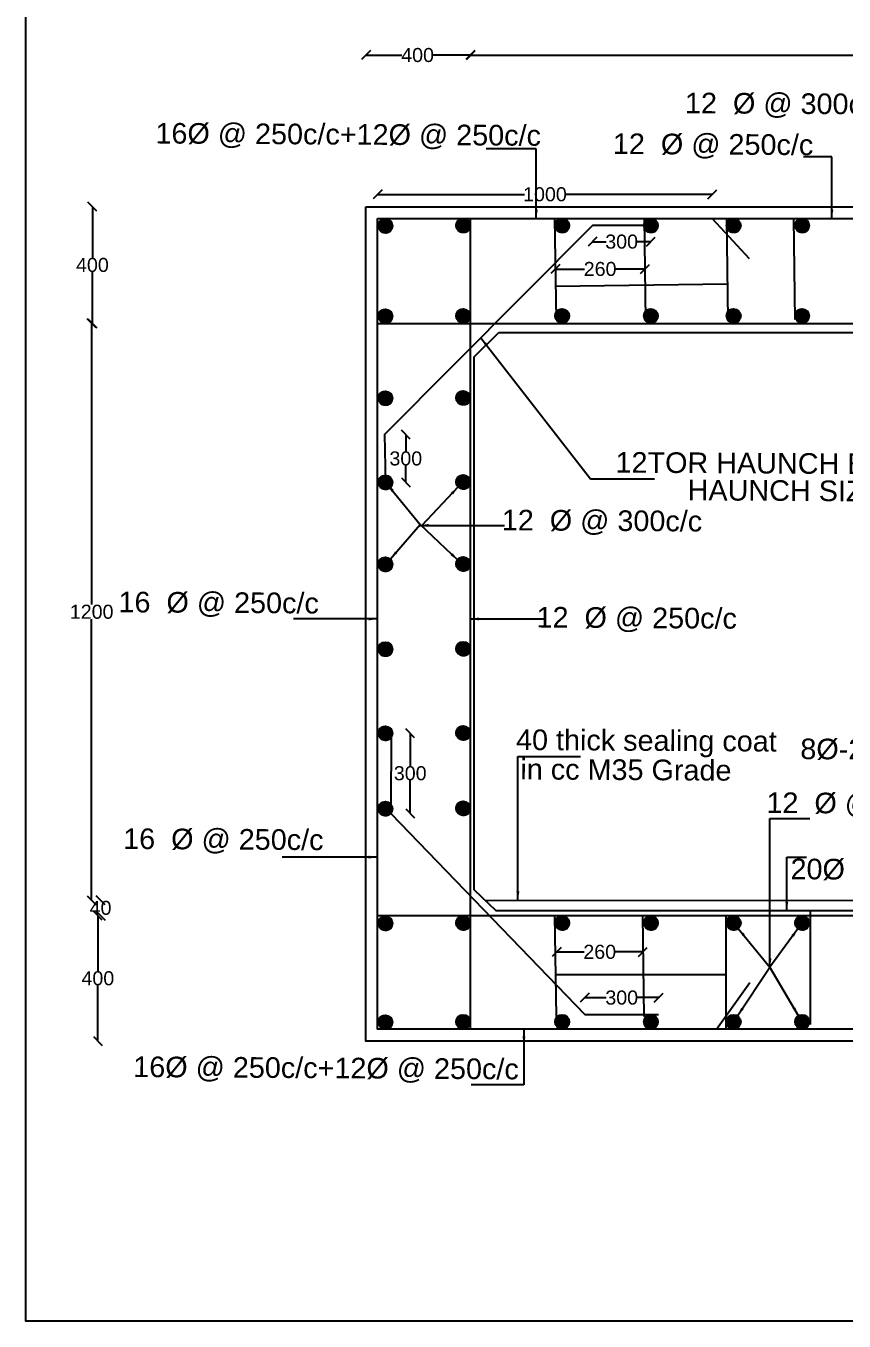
# Model space of a CAD drawing. Header units: millimetres. Extents: x 5124 to 6568637, y 2311 to 91879094.
# Drawn here: x 3638455 to 3647194, y 45932437 to 45946259 of the extents above; entities that cross this region are included whole.
import ezdxf

# ---------------------------------------------------------------- set-up
doc = ezdxf.new("R2010")
doc.units = ezdxf.units.MM
doc.header["$MEASUREMENT"] = 0
doc.layers.add('DIMENSION', color=7, linetype='Continuous')
doc.layers.add('DRAWING', color=7, linetype='Continuous')
doc.styles.get("Standard").update_dxf_attribs({"font": 'arial.ttf', "height": 150})
doc.dimstyles.get("Standard").update_dxf_attribs({"dimtxt": 200, "dimasz": 110, "dimexe": 0.18, "dimexo": 0.0625, "dimgap": 0.09, "dimtad": 0, "dimtih": 1, "dimtoh": 1, "dimdec": 0, "dimzin": 0, "dimdsep": 46, "dimtxsty": 'Standard', "dimblk": 'OBLIQUE', "dimcen": 0.09, "dimse1": 1, "dimse2": 1, "dimadec": 0, "dimazin": 0, "dimtfac": 1, "dimtdec": 0, "dimtofl": 0, "dimtmove": 0, "dimatfit": 3, "dimfxl": 1, "dimtolj": 1, "dimtzin": 0, "dimarcsym": 0})

# ---------------------------------------------------------------- blocks, each defined once
blk = doc.blocks.new('_Oblique')
at = {"color": 0, "linetype": 'ByBlock', "lineweight": -2}
blk.add_line((-0.5, -0.5), (0.5, 0.5), dxfattribs=at)
blk = doc.blocks.new('*D119')
at = {"layer": 'Defpoints', "color": 0}
for p in [(3645786, 45944461), (3642212, 45944204), (3645786, 45944204)]:
    blk.add_point(p, dxfattribs=at)
at = {"layer": 'DIMENSION', "color": 0, "lineweight": -2}
for p, q in [((3642212, 45944461), (3643782, 45944461)), ((3645786, 45944461), (3644216, 45944461))]:
    blk.add_line(p, q, dxfattribs=at)
at = {"layer": 'DIMENSION', "color": 0, "lineweight": -2, "xscale": 95, "yscale": 95, "zscale": 95, "rotation": 180}
blk.add_blockref('_Oblique', (3642212, 45944461), dxfattribs=at)
at = {"layer": 'DIMENSION', "color": 0, "lineweight": -2, "xscale": 95, "yscale": 95, "zscale": 95}
blk.add_blockref('_Oblique', (3645786, 45944461), dxfattribs=at)
at = {"layer": 'DIMENSION', "color": 0, "insert": (3643999, 45944461), "char_height": 150, "attachment_point": 5}
blk.add_mtext('\\A1;1000', dxfattribs=at)
blk = doc.blocks.new('*D120')
at = {"layer": 'Defpoints', "color": 0}
for p in [(3643207, 45945947), (3642087, 45944329), (3643207, 45944329)]:
    blk.add_point(p, dxfattribs=at)
at = {"layer": 'DIMENSION', "color": 0, "lineweight": -2}
for p, q in [((3642087, 45945947), (3642471, 45945947)), ((3643207, 45945947), (3642808, 45945947))]:
    blk.add_line(p, q, dxfattribs=at)
at = {"layer": 'DIMENSION', "color": 0, "lineweight": -2, "xscale": 95, "yscale": 95, "zscale": 95, "rotation": 180}
blk.add_blockref('_Oblique', (3642087, 45945947), dxfattribs=at)
at = {"layer": 'DIMENSION', "color": 0, "lineweight": -2, "xscale": 95, "yscale": 95, "zscale": 95}
blk.add_blockref('_Oblique', (3643207, 45945947), dxfattribs=at)
at = {"layer": 'DIMENSION', "color": 0, "insert": (3642639, 45945947), "char_height": 150, "attachment_point": 5}
blk.add_mtext('\\A1;400', dxfattribs=at)
blk = doc.blocks.new('*D121')
at = {"layer": 'Defpoints', "color": 0}
for p in [(3651957, 45945947), (3643201, 45944204), (3651957, 45944204)]:
    blk.add_point(p, dxfattribs=at)
at = {"layer": 'DIMENSION', "color": 0, "lineweight": -2}
for p, q in [((3643201, 45945947), (3647354, 45945947)), ((3651957, 45945947), (3647804, 45945947))]:
    blk.add_line(p, q, dxfattribs=at)
at = {"layer": 'DIMENSION', "color": 0, "lineweight": -2, "xscale": 95, "yscale": 95, "zscale": 95, "rotation": 180}
blk.add_blockref('_Oblique', (3643201, 45945947), dxfattribs=at)
at = {"layer": 'DIMENSION', "color": 0, "lineweight": -2, "xscale": 95, "yscale": 95, "zscale": 95}
blk.add_blockref('_Oblique', (3651957, 45945947), dxfattribs=at)
at = {"layer": 'DIMENSION', "color": 0, "insert": (3647579, 45945947), "char_height": 150, "attachment_point": 5}
blk.add_mtext('\\A1;2500', dxfattribs=at)
blk = doc.blocks.new('*D98')
at = {"layer": 'Defpoints', "color": 0}
for p in [(3644507, 45944128), (3645130, 45944128), (3645130, 45943956)]:
    blk.add_point(p, dxfattribs=at)
at = {"layer": 'DIMENSION', "color": 0, "lineweight": -2}
for p, q in [((3644507, 45943956), (3644653, 45943956)), ((3645130, 45943956), (3644984, 45943956))]:
    blk.add_line(p, q, dxfattribs=at)
at = {"layer": 'DIMENSION', "color": 0, "lineweight": -2, "xscale": 95, "yscale": 95, "zscale": 95, "rotation": 180}
blk.add_blockref('_Oblique', (3644507, 45943956), dxfattribs=at)
at = {"layer": 'DIMENSION', "color": 0, "lineweight": -2, "xscale": 95, "yscale": 95, "zscale": 95}
blk.add_blockref('_Oblique', (3645130, 45943956), dxfattribs=at)
at = {"layer": 'DIMENSION', "color": 0, "insert": (3644818, 45943956), "char_height": 150, "attachment_point": 5}
blk.add_mtext('\\A1;300', dxfattribs=at)
blk = doc.blocks.new('*D99')
at = {"layer": 'Defpoints', "color": 0}
for p in [(3642287, 45941897), (3642513, 45941897), (3642295, 45941388)]:
    blk.add_point(p, dxfattribs=at)
at = {"layer": 'DIMENSION', "color": 0, "lineweight": -2}
for p, q in [((3642513, 45941897), (3642513, 45941719)), ((3642513, 45941388), (3642513, 45941565))]:
    blk.add_line(p, q, dxfattribs=at)
at = {"layer": 'DIMENSION', "color": 0, "lineweight": -2, "xscale": 95, "yscale": 95, "zscale": 95}
for p, rotation in [((3642513, 45941897), 90), ((3642513, 45941388), 270)]:
    blk.add_blockref('_Oblique', p, dxfattribs=dict(at, rotation=rotation))
at = {"layer": 'DIMENSION', "color": 0, "insert": (3642513, 45941642), "char_height": 150, "attachment_point": 5}
blk.add_mtext('\\A1;300', dxfattribs=at)
blk = doc.blocks.new('*D100')
at = {"layer": 'Defpoints', "color": 0}
for p in [(3642371, 45938710), (3642352, 45937855), (3642560, 45937855)]:
    blk.add_point(p, dxfattribs=at)
at = {"layer": 'DIMENSION', "color": 0, "lineweight": -2}
for p, q in [((3642560, 45938710), (3642560, 45938359)), ((3642560, 45937855), (3642560, 45938206))]:
    blk.add_line(p, q, dxfattribs=at)
at = {"layer": 'DIMENSION', "color": 0, "lineweight": -2, "xscale": 95, "yscale": 95, "zscale": 95}
for p, rotation in [((3642560, 45938710), 90), ((3642560, 45937855), 270)]:
    blk.add_blockref('_Oblique', p, dxfattribs=dict(at, rotation=rotation))
at = {"layer": 'DIMENSION', "color": 0, "insert": (3642560, 45938283), "char_height": 150, "attachment_point": 5}
blk.add_mtext('\\A1;300', dxfattribs=at)
blk = doc.blocks.new('*D101')
at = {"layer": 'Defpoints', "color": 0}
for p in [(3644424, 45935889), (3644424, 45935710), (3645213, 45935710)]:
    blk.add_point(p, dxfattribs=at)
at = {"layer": 'DIMENSION', "color": 0, "lineweight": -2}
for p, q in [((3644424, 45935889), (3644653, 45935889)), ((3645213, 45935889), (3644984, 45935889))]:
    blk.add_line(p, q, dxfattribs=at)
at = {"layer": 'DIMENSION', "color": 0, "lineweight": -2, "xscale": 95, "yscale": 95, "zscale": 95, "rotation": 180}
blk.add_blockref('_Oblique', (3644424, 45935889), dxfattribs=at)
at = {"layer": 'DIMENSION', "color": 0, "lineweight": -2, "xscale": 95, "yscale": 95, "zscale": 95}
blk.add_blockref('_Oblique', (3645213, 45935889), dxfattribs=at)
at = {"layer": 'DIMENSION', "color": 0, "insert": (3644819, 45935889), "char_height": 150, "attachment_point": 5}
blk.add_mtext('\\A1;300', dxfattribs=at)
blk = doc.blocks.new('*D115')
at = {"layer": 'Defpoints', "color": 0}
for p in [(3639224, 45936765), (3642212, 45936765), (3642087, 45935426)]:
    blk.add_point(p, dxfattribs=at)
at = {"layer": 'DIMENSION', "color": 0, "lineweight": -2}
for p, q in [((3639224, 45936765), (3639224, 45936172)), ((3639224, 45935426), (3639224, 45936019))]:
    blk.add_line(p, q, dxfattribs=at)
at = {"layer": 'DIMENSION', "color": 0, "lineweight": -2, "xscale": 95, "yscale": 95, "zscale": 95}
for p, rotation in [((3639224, 45936765), 90), ((3639224, 45935426), 270)]:
    blk.add_blockref('_Oblique', p, dxfattribs=dict(at, rotation=rotation))
at = {"layer": 'DIMENSION', "color": 0, "insert": (3639224, 45936095), "char_height": 150, "attachment_point": 5}
blk.add_mtext('\\A1;400', dxfattribs=at)
blk = doc.blocks.new('*D116')
at = {"layer": 'Defpoints', "color": 0}
for p in [(3639253, 45936927), (3643483, 45936927), (3643483, 45936765)]:
    blk.add_point(p, dxfattribs=at)
at = {"layer": 'DIMENSION', "color": 0, "lineweight": -2}
for p, q in [((3639253, 45936927), (3639253, 45936923)), ((3639253, 45936765), (3639253, 45936769))]:
    blk.add_line(p, q, dxfattribs=at)
at = {"layer": 'DIMENSION', "color": 0, "lineweight": -2, "xscale": 95, "yscale": 95, "zscale": 95}
for p, rotation in [((3639253, 45936927), 90), ((3639253, 45936765), 270)]:
    blk.add_blockref('_Oblique', p, dxfattribs=dict(at, rotation=rotation))
at = {"layer": 'DIMENSION', "color": 0, "insert": (3639253, 45936846), "char_height": 150, "attachment_point": 5}
blk.add_mtext('\\A1;40', dxfattribs=at)
blk = doc.blocks.new('*D117')
at = {"layer": 'Defpoints', "color": 0}
for p in [(3639158, 45943085), (3643201, 45943085), (3643361, 45936927)]:
    blk.add_point(p, dxfattribs=at)
at = {"layer": 'DIMENSION', "color": 0, "lineweight": -2}
for p, q in [((3639158, 45943085), (3639158, 45940083)), ((3639158, 45936927), (3639158, 45939929))]:
    blk.add_line(p, q, dxfattribs=at)
at = {"layer": 'DIMENSION', "color": 0, "lineweight": -2, "xscale": 95, "yscale": 95, "zscale": 95}
for p, rotation in [((3639158, 45943085), 90), ((3639158, 45936927), 270)]:
    blk.add_blockref('_Oblique', p, dxfattribs=dict(at, rotation=rotation))
at = {"layer": 'DIMENSION', "color": 0, "insert": (3639158, 45940006), "char_height": 150, "attachment_point": 5}
blk.add_mtext('\\A1;1200', dxfattribs=at)
blk = doc.blocks.new('*D118')
at = {"layer": 'Defpoints', "color": 0}
for p in [(3639166, 45944329), (3642212, 45944329), (3642212, 45943085)]:
    blk.add_point(p, dxfattribs=at)
at = {"layer": 'DIMENSION', "color": 0, "lineweight": -2}
for p, q in [((3639166, 45944329), (3639166, 45943783)), ((3639166, 45943085), (3639166, 45943630))]:
    blk.add_line(p, q, dxfattribs=at)
at = {"layer": 'DIMENSION', "color": 0, "lineweight": -2, "xscale": 95, "yscale": 95, "zscale": 95}
for p, rotation in [((3639166, 45944329), 90), ((3639166, 45943085), 270)]:
    blk.add_blockref('_Oblique', p, dxfattribs=dict(at, rotation=rotation))
at = {"layer": 'DIMENSION', "color": 0, "insert": (3639166, 45943707), "char_height": 150, "attachment_point": 5}
blk.add_mtext('\\A1;400', dxfattribs=at)
blk = doc.blocks.new('*D123')
at = {"layer": 'Defpoints', "color": 0}
for p in [(3645044, 45936377), (3644124, 45936356), (3645044, 45936356)]:
    blk.add_point(p, dxfattribs=at)
at = {"layer": 'DIMENSION', "color": 0, "lineweight": -2}
for p, q in [((3644124, 45936377), (3644417, 45936377)), ((3645044, 45936377), (3644751, 45936377))]:
    blk.add_line(p, q, dxfattribs=at)
at = {"layer": 'DIMENSION', "color": 0, "lineweight": -2, "xscale": 95, "yscale": 95, "zscale": 95, "rotation": 180}
blk.add_blockref('_Oblique', (3644124, 45936377), dxfattribs=at)
at = {"layer": 'DIMENSION', "color": 0, "lineweight": -2, "xscale": 95, "yscale": 95, "zscale": 95}
blk.add_blockref('_Oblique', (3645044, 45936377), dxfattribs=at)
at = {"layer": 'DIMENSION', "color": 0, "insert": (3644584, 45936377), "char_height": 150, "attachment_point": 5}
blk.add_mtext('\\A1;260', dxfattribs=at)
blk = doc.blocks.new('*D124')
at = {"layer": 'Defpoints', "color": 0}
for p in [(3644110, 45943664), (3645067, 45943664), (3645067, 45943664)]:
    blk.add_point(p, dxfattribs=at)
at = {"layer": 'DIMENSION', "color": 0, "lineweight": -2}
for p, q in [((3644110, 45943664), (3644422, 45943664)), ((3645067, 45943664), (3644755, 45943664))]:
    blk.add_line(p, q, dxfattribs=at)
at = {"layer": 'DIMENSION', "color": 0, "lineweight": -2, "xscale": 95, "yscale": 95, "zscale": 95, "rotation": 180}
blk.add_blockref('_Oblique', (3644110, 45943664), dxfattribs=at)
at = {"layer": 'DIMENSION', "color": 0, "lineweight": -2, "xscale": 95, "yscale": 95, "zscale": 95}
blk.add_blockref('_Oblique', (3645067, 45943664), dxfattribs=at)
at = {"layer": 'DIMENSION', "color": 0, "insert": (3644588, 45943664), "char_height": 150, "attachment_point": 5}
blk.add_mtext('\\A1;260', dxfattribs=at)

msp = doc.modelspace()

# ---------------------------------------------------------------- hatches: boundary and pattern name
at = {"layer": 'DRAWING'}
h = msp.add_hatch(dxfattribs=at)
h.set_pattern_fill('ANSI31', color=256, style=0)
h.set_pattern_definition([(45, (48178.25399, -874.13393), (-0.08838834764832, 0.08838834764832), [])])
h.paths.add_polyline_path([(3642370.5, 45944124.3, 0.9586945), (3642219.3, 45944130.7), (3642219.3, 45944117.9, 0.9586945)])
h = msp.add_hatch(dxfattribs=at)
h.set_pattern_fill('ANSI31', color=256, style=0)
h.set_pattern_definition([(45, (49009.22075, -870.30237), (-0.08838834764832, 0.08838834764832), [])])
h.paths.add_polyline_path([(3643201.5, 45944128.2, 0.9586945), (3643050.3, 45944134.5), (3643050.3, 45944121.8, 0.9586945)])
h = msp.add_hatch(dxfattribs=at)
h.set_pattern_fill('ANSI31', color=256, style=0)
h.set_pattern_definition([(45, (50066.05067, -870.30237), (-0.08838834764832, 0.08838834764832), [])])
h.paths.add_polyline_path([(3644258.3, 45944128.2, 0.9586945), (3644107.1, 45944134.5), (3644107.1, 45944121.8, 0.9586945)])
h = msp.add_hatch(dxfattribs=at)
h.set_pattern_fill('ANSI31', color=256, style=0)
h.set_pattern_definition([(45, (51013.78331, -870.30237), (-0.08838834764832, 0.08838834764832), [])])
h.paths.add_polyline_path([(3645206.1, 45944128.2, 0.9586945), (3645054.8, 45944134.5), (3645054.8, 45944121.8, 0.9586945)])
h = msp.add_hatch(dxfattribs=at)
h.set_pattern_fill('ANSI31', color=256, style=0)
h.set_pattern_definition([(45, (51897.12768, -870.30237), (-0.08838834764832, 0.08838834764832), [])])
h.paths.add_polyline_path([(3646089.4, 45944128.2, 0.9586945), (3645938.2, 45944134.5), (3645938.2, 45944121.8, 0.9586945)])
h = msp.add_hatch(dxfattribs=at)
h.set_pattern_fill('ANSI31', color=256, style=0)
h.set_pattern_definition([(45, (52628.9032, -870.30237), (-0.08838834764832, 0.08838834764832), [])])
h.paths.add_polyline_path([(3646821.2, 45944128.2, 0.9586945), (3646670, 45944134.5), (3646670, 45944121.8, 0.9586945)])
h = msp.add_hatch(dxfattribs=at)
h.set_pattern_fill('ANSI31', color=256, style=0)
h.set_pattern_definition([(45, (48178.25399, -1837.99703), (-0.08838834764832, 0.08838834764832), [])])
h.paths.add_polyline_path([(3642370.5, 45943160.5, 0.9586945), (3642219.3, 45943166.8), (3642219.3, 45943154.1, 0.9586945)])
h = msp.add_hatch(dxfattribs=at)
h.set_pattern_fill('ANSI31', color=256, style=0)
h.set_pattern_definition([(45, (49009.22075, -1834.16547), (-0.08838834764832, 0.08838834764832), [])])
h.paths.add_polyline_path([(3643201.5, 45943164.3, 0.9586945), (3643050.3, 45943170.7), (3643050.3, 45943157.9, 0.9586945)])
h = msp.add_hatch(dxfattribs=at)
h.set_pattern_fill('ANSI31', color=256, style=0)
h.set_pattern_definition([(45, (50066.05067, -1834.16547), (-0.08838834764832, 0.08838834764832), [])])
h.paths.add_polyline_path([(3644258.3, 45943164.3, 0.9586945), (3644107.1, 45943170.7), (3644107.1, 45943157.9, 0.9586945)])
h = msp.add_hatch(dxfattribs=at)
h.set_pattern_fill('ANSI31', color=256, style=0)
h.set_pattern_definition([(45, (51013.78331, -1834.16547), (-0.08838834764832, 0.08838834764832), [])])
h.paths.add_polyline_path([(3645206.1, 45943164.3, 0.9586945), (3645054.8, 45943170.7), (3645054.8, 45943157.9, 0.9586945)])
h = msp.add_hatch(dxfattribs=at)
h.set_pattern_fill('ANSI31', color=256, style=0)
h.set_pattern_definition([(45, (51897.12768, -1834.16547), (-0.08838834764832, 0.08838834764832), [])])
h.paths.add_polyline_path([(3646089.4, 45943164.3, 0.9586945), (3645938.2, 45943170.7), (3645938.2, 45943157.9, 0.9586945)])
h = msp.add_hatch(dxfattribs=at)
h.set_pattern_fill('ANSI31', color=256, style=0)
h.set_pattern_definition([(45, (52628.9032, -1834.16547), (-0.08838834764832, 0.08838834764832), [])])
h.paths.add_polyline_path([(3646821.2, 45943164.3, 0.9586945), (3646670, 45943170.7), (3646670, 45943157.9, 0.9586945)])
h = msp.add_hatch(dxfattribs=at)
h.set_pattern_fill('ANSI31', color=256, style=0)
h.set_pattern_definition([(45, (48178.25399, -2712.97987), (-0.08838834764832, 0.08838834764832), [])])
h.paths.add_polyline_path([(3642370.5, 45942285.5, 0.9586945), (3642219.3, 45942291.9), (3642219.3, 45942279.1, 0.9586945)])
h = msp.add_hatch(dxfattribs=at)
h.set_pattern_fill('ANSI31', color=256, style=0)
h.set_pattern_definition([(45, (49009.22075, -2709.14831), (-0.08838834764832, 0.08838834764832), [])])
h.paths.add_polyline_path([(3643201.5, 45942289.3, 0.9586945), (3643050.3, 45942295.7), (3643050.3, 45942282.9, 0.9586945)])
h = msp.add_hatch(dxfattribs=at)
h.set_pattern_fill('ANSI31', color=256, style=0)
h.set_pattern_definition([(45, (48178.25399, -3610.886), (-0.08838834764832, 0.08838834764832), [])])
h.paths.add_polyline_path([(3642370.5, 45941387.6, 0.9586945), (3642219.3, 45941394), (3642219.3, 45941381.2, 0.9586945)])
h = msp.add_hatch(dxfattribs=at)
h.set_pattern_fill('ANSI31', color=256, style=0)
h.set_pattern_definition([(45, (49009.22075, -3607.05444), (-0.08838834764832, 0.08838834764832), [])])
h.paths.add_polyline_path([(3643201.5, 45941391.4, 0.9586945), (3643050.3, 45941397.8), (3643050.3, 45941385, 0.9586945)])
h = msp.add_hatch(dxfattribs=at)
h.set_pattern_fill('ANSI31', color=256, style=0)
h.set_pattern_definition([(45, (48178.25399, -4485.47248), (-0.08838834764832, 0.08838834764832), [])])
h.paths.add_polyline_path([(3642370.5, 45940513, 0.9586945), (3642219.3, 45940519.4), (3642219.3, 45940506.6, 0.9586945)])
h = msp.add_hatch(dxfattribs=at)
h.set_pattern_fill('ANSI31', color=256, style=0)
h.set_pattern_definition([(45, (49009.22075, -4481.64092), (-0.08838834764832, 0.08838834764832), [])])
h.paths.add_polyline_path([(3643201.5, 45940516.8, 0.9586945), (3643050.3, 45940523.2), (3643050.3, 45940510.4, 0.9586945)])
h = msp.add_hatch(dxfattribs=at)
h.set_pattern_fill('ANSI31', color=256, style=0)
h.set_pattern_definition([(45, (48178.25399, -5390.5793), (-0.08838834764832, 0.08838834764832), [])])
h.paths.add_polyline_path([(3642370.5, 45939607.9, 0.9586945), (3642219.3, 45939614.3), (3642219.3, 45939601.5, 0.9586945)])
h = msp.add_hatch(dxfattribs=at)
h.set_pattern_fill('ANSI31', color=256, style=0)
h.set_pattern_definition([(45, (49009.22075, -5386.74774), (-0.08838834764832, 0.08838834764832), [])])
h.paths.add_polyline_path([(3643201.5, 45939611.7, 0.9586945), (3643050.3, 45939618.1), (3643050.3, 45939605.3, 0.9586945)])
h = msp.add_hatch(dxfattribs=at)
h.set_pattern_fill('ANSI31', color=256, style=0)
h.set_pattern_definition([(45, (48178.25399, -6288.41937), (-0.08838834764832, 0.08838834764832), [])])
h.paths.add_polyline_path([(3642370.5, 45938710, 0.9586945), (3642219.3, 45938716.4), (3642219.3, 45938703.7, 0.9586945)])
h = msp.add_hatch(dxfattribs=at)
h.set_pattern_fill('ANSI31', color=256, style=0)
h.set_pattern_definition([(45, (49009.22075, -6284.58781), (-0.08838834764832, 0.08838834764832), [])])
h.paths.add_polyline_path([(3643201.5, 45938713.9, 0.9586945), (3643050.3, 45938720.2), (3643050.3, 45938707.5, 0.9586945)])
h = msp.add_hatch(dxfattribs=at)
h.set_pattern_fill('ANSI31', color=256, style=0)
h.set_pattern_definition([(45, (48178.25399, -7093.04686), (-0.08838834764832, 0.08838834764832), [])])
h.paths.add_polyline_path([(3642370.5, 45937905.4, 0.9586945), (3642219.3, 45937911.8), (3642219.3, 45937899, 0.9586945)])
h = msp.add_hatch(dxfattribs=at)
h.set_pattern_fill('ANSI31', color=256, style=0)
h.set_pattern_definition([(45, (49009.22075, -7089.2153), (-0.08838834764832, 0.08838834764832), [])])
h.paths.add_polyline_path([(3643201.5, 45937909.2, 0.9586945), (3643050.3, 45937915.6), (3643050.3, 45937902.9, 0.9586945)])
h = msp.add_hatch(dxfattribs=at)
h.set_pattern_fill('ANSI31', color=256, style=0)
h.set_pattern_definition([(45, (48178.25399, -8316.43736), (-0.08838834764832, 0.08838834764832), [])])
h.paths.add_polyline_path([(3642370.5, 45936682, 0.9586945), (3642219.3, 45936688.4), (3642219.3, 45936675.6, 0.9586945)])
h = msp.add_hatch(dxfattribs=at)
h.set_pattern_fill('ANSI31', color=256, style=0)
h.set_pattern_definition([(45, (49009.22075, -8312.6058), (-0.08838834764832, 0.08838834764832), [])])
h.paths.add_polyline_path([(3643201.5, 45936685.8, 0.9586945), (3643050.3, 45936692.2), (3643050.3, 45936679.5, 0.9586945)])
h = msp.add_hatch(dxfattribs=at)
h.set_pattern_fill('ANSI31', color=256, style=0)
h.set_pattern_definition([(45, (50066.05067, -8312.6058), (-0.08838834764832, 0.08838834764832), [])])
h.paths.add_polyline_path([(3644258.3, 45936685.8, 0.9586945), (3644107.1, 45936692.2), (3644107.1, 45936679.5, 0.9586945)])
h = msp.add_hatch(dxfattribs=at)
h.set_pattern_fill('ANSI31', color=256, style=0)
h.set_pattern_definition([(45, (51013.78331, -8312.6058), (-0.08838834764832, 0.08838834764832), [])])
h.paths.add_polyline_path([(3645206.1, 45936685.8, 0.9586945), (3645054.8, 45936692.2), (3645054.8, 45936679.5, 0.9586945)])
h = msp.add_hatch(dxfattribs=at)
h.set_pattern_fill('ANSI31', color=256, style=0)
h.set_pattern_definition([(45, (51897.12768, -8312.6058), (-0.08838834764832, 0.08838834764832), [])])
h.paths.add_polyline_path([(3646089.4, 45936685.8, 0.9586945), (3645938.2, 45936692.2), (3645938.2, 45936679.5, 0.9586945)])
h = msp.add_hatch(dxfattribs=at)
h.set_pattern_fill('ANSI31', color=256, style=0)
h.set_pattern_definition([(45, (52628.9032, -8312.6058), (-0.08838834764832, 0.08838834764832), [])])
h.paths.add_polyline_path([(3646821.2, 45936685.8, 0.9586945), (3646670, 45936692.2), (3646670, 45936679.5, 0.9586945)])
h = msp.add_hatch(dxfattribs=at)
h.set_pattern_fill('ANSI31', color=256, style=0)
h.set_pattern_definition([(45, (48178.25399, -9371.63562), (-0.08838834764832, 0.08838834764832), [])])
h.paths.add_polyline_path([(3642370.5, 45935626.8, 0.9586945), (3642219.3, 45935633.2), (3642219.3, 45935620.4, 0.9586945)])
h = msp.add_hatch(dxfattribs=at)
h.set_pattern_fill('ANSI31', color=256, style=0)
h.set_pattern_definition([(45, (49009.22075, -9367.80406), (-0.08838834764832, 0.08838834764832), [])])
h.paths.add_polyline_path([(3643201.5, 45935630.7, 0.9586945), (3643050.3, 45935637), (3643050.3, 45935624.3, 0.9586945)])
h = msp.add_hatch(dxfattribs=at)
h.set_pattern_fill('ANSI31', color=256, style=0)
h.set_pattern_definition([(45, (50066.05067, -9367.80406), (-0.08838834764832, 0.08838834764832), [])])
h.paths.add_polyline_path([(3644258.3, 45935630.7, 0.9586945), (3644107.1, 45935637), (3644107.1, 45935624.3, 0.9586945)])
h = msp.add_hatch(dxfattribs=at)
h.set_pattern_fill('ANSI31', color=256, style=0)
h.set_pattern_definition([(45, (51013.78331, -9367.80406), (-0.08838834764832, 0.08838834764832), [])])
h.paths.add_polyline_path([(3645206.1, 45935630.7, 0.9586945), (3645054.8, 45935637), (3645054.8, 45935624.3, 0.9586945)])
h = msp.add_hatch(dxfattribs=at)
h.set_pattern_fill('ANSI31', color=256, style=0)
h.set_pattern_definition([(45, (51897.12768, -9367.80406), (-0.08838834764832, 0.08838834764832), [])])
h.paths.add_polyline_path([(3646089.4, 45935630.7, 0.9586945), (3645938.2, 45935637), (3645938.2, 45935624.3, 0.9586945)])
h = msp.add_hatch(dxfattribs=at)
h.set_pattern_fill('ANSI31', color=256, style=0)
h.set_pattern_definition([(45, (52628.9032, -9367.80406), (-0.08838834764832, 0.08838834764832), [])])
h.paths.add_polyline_path([(3646821.2, 45935630.7, 0.9586945), (3646670, 45935637), (3646670, 45935624.3, 0.9586945)])

# ---------------------------------------------------------------- linework, layer by layer
at = {"layer": 'DIMENSION'}
for points in [[(3642087, 45944328.8), (3662647, 45944328.8), (3662647, 45935426), (3642087, 45935426)], [(3642212.1, 45944203.7), (3662521.9, 45944203.7), (3662521.9, 45935551.1), (3642212.1, 45935551.1)]]:
    msp.add_lwpolyline(points, close=True, dxfattribs=at)
for points in [[(3643201.4, 45944203.7), (3643201.4, 45935551.1)], [(3644102.3, 45944203.7), (3644117.7, 45943125.2)], [(3645058.9, 45944203.7), (3645074.4, 45943125.2)], [(3645785.9, 45944203.7), (3646180.9, 45943778.3)], [(3645937.8, 45944203.7), (3645953.3, 45943125.2)], [(3646653.5, 45944203.7), (3646669, 45943125.2)], [(3644112.6, 45943480.9), (3645947.8, 45943507.2)], [(3642212.1, 45943084.7), (3662521.9, 45943084.7)], [(3646830.4, 45936816), (3646830.4, 45935602.1)], [(3642212.1, 45936764.9), (3662521.9, 45936764.9)], [(3644102.3, 45936764.9), (3644117.7, 45935686.4)], [(3645040.2, 45936764.9), (3645055.7, 45935686.4)], [(3645931.1, 45936764.9), (3645931.1, 45935551.1)], [(3644111.3, 45936136.3), (3645931.1, 45936136.3)], [(3645831.6, 45935551.1), (3646186, 45936049.5)]]:
    msp.add_lwpolyline(points, dxfattribs=at)
at = {"layer": 'DRAWING'}
msp.add_lwpolyline([(3638455.5, 45959664.2), (3673736.2, 45959664.2), (3673736.2, 45932437.4), (3638455.5, 45932437.4)], close=True, dxfattribs=at)
for points in [[(3645130.3, 45944128.2), (3644506.5, 45944128.2), (3642287.2, 45941896.7), (3642294.8, 45941387.6)], [(3643506.8, 45942986.9), (3651554.7, 45942986.9), (3651874.1, 45942654.8), (3651874.1, 45937082.8), (3651566.1, 45936816), (3643479, 45936816), (3643243.5, 45937038.5), (3643243.5, 45942727.3), (3643506.8, 45942986.9)], [(3642356.6, 45938753.8), (3642351.7, 45937855.4), (3644424.5, 45935710.2), (3645213.2, 45935710.2)], [(3643361.3, 45936927.2), (3651695.8, 45936928.3)]]:
    msp.add_lwpolyline(points, dxfattribs=at)
for centre in [(3642294.8, 45944124.3), (3643125.8, 45944128.2), (3644182.6, 45944128.2), (3645130.3, 45944128.2), (3646013.7, 45944128.2), (3646745.4, 45944128.2), (3642294.8, 45943160.5), (3643125.8, 45943164.3), (3644182.6, 45943164.3), (3645130.3, 45943164.3), (3646013.7, 45943164.3), (3646745.4, 45943164.3), (3642294.8, 45942285.5), (3643125.8, 45942289.3), (3642294.8, 45941387.6), (3643125.8, 45941391.4), (3642294.8, 45940513), (3643125.8, 45940516.8), (3642294.8, 45939607.9), (3643125.8, 45939611.7), (3642294.8, 45938710), (3643125.8, 45938713.9), (3642294.8, 45937905.4), (3643125.8, 45937909.2), (3642294.8, 45936682), (3643125.8, 45936685.8), (3644182.6, 45936685.8), (3645130.3, 45936685.8), (3646013.7, 45936685.8), (3646745.4, 45936685.8), (3642294.8, 45935626.8), (3643125.8, 45935630.7), (3644182.6, 45935630.7), (3645130.3, 45935630.7), (3646013.7, 45935630.7), (3646745.4, 45935630.7)]:
    msp.add_circle(centre, 75.7, dxfattribs=at)

# ---------------------------------------------------------------- texts
for s, p in [('12  Ø @ 300c/c ', (3645494, 45945326.6)), ('16Ø @ 250c/c+12Ø @ 250c/c', (3639838.5, 45945004)), ('12  Ø @ 250c/c ', (3644724.3, 45944892.1)), ('12TOR HAUNCH BARS @250C/C', (3644751.9, 45941491.8)), (' HAUNCH SIZE 150*150', (3645437.1, 45941196.9)), ('12  Ø @ 300c/c ', (3643537.6, 45940876.3)), ('16  Ø @ 250c/c ', (3639443.9, 45940001.5)), ('12  Ø @ 250c/c ', (3643908.7, 45939839.2)), ('40 thick sealing coat', (3643689.6, 45938531.6)), ('8Ø-2L @ 300c/c & 1000 c/c staggered ', (3646726, 45938434.1)), ('in cc M35 Grade', (3643736.2, 45938217.9)), ('12  Ø @ 300c/c ', (3646363.7, 45937860.1)), ('16  Ø @ 250c/c ', (3639493.8, 45937476)), ('20Ø @ 250c/c ', (3646621.4, 45937153)), ('16Ø @ 250c/c+12Ø @ 250c/c', (3639601.6, 45935041.7))]:
    msp.add_text(s, height=220, rotation=359.65712, dxfattribs=at).set_placement(p)

# ---------------------------------------------------------------- dimensions: what is measured, and where the dimension line sits
at = {"layer": 'DIMENSION'}
dim = msp.add_linear_dim(base=(3643206.9, 45945947.4), p1=(3642087, 45944328.8), p2=(3643206.9, 45944328.8), text='400', dimstyle='Standard', override={"dimasz": 95, "dimfxl": 2000, "dimarcsym": 1}, dxfattribs=at)
dim.commit()
dim.dimension.update_dxf_attribs({"geometry": '*D120', "text_midpoint": (3642639.3, 45945947.4), "dimtype": 160})
for base, p1, p2, text, picture, middle in [((3651957.5, 45945947.1), (3643201.4, 45944203.7), (3651957.5, 45944203.7), '2500', '*D121', (3647579.4, 45945947.1)), ((3645785.9, 45944460.6), (3642212.1, 45944203.7), (3645785.9, 45944203.7), '1000', '*D119', (3643999, 45944460.6)), ((3645130.3, 45943956.4), (3644506.5, 45944128.2), (3645130.3, 45944128.2), '300', '*D98', (3644818.4, 45943956.4)), ((3645066.6, 45943664.4), (3644110, 45943664.4), (3645066.6, 45943664.4), '260', '*D124', (3644588.3, 45943664.4)), ((3645044.4, 45936377), (3644123.8, 45936356.4), (3645044.4, 45936356.4), '260', '*D123', (3644584.1, 45936377)), ((3644424.5, 45935889.5), (3645213.2, 45935710.2), (3644424.5, 45935710.2), '300', '*D101', (3644818.8, 45935889.5))]:
    dim = msp.add_linear_dim(base=base, p1=p1, p2=p2, text=text, dimstyle='Standard', override={"dimasz": 95, "dimfxl": 2000, "dimarcsym": 1}, dxfattribs=at)
    dim.commit()
    dim.dimension.update_dxf_attribs({"geometry": picture, "text_midpoint": middle})
for base, p1, p2, text, picture, middle in [((3639166.4, 45944328.8), (3642212.1, 45943084.7), (3642212.1, 45944328.8), '400', '*D118', (3639166.4, 45943706.7)), ((3639158, 45943084.7), (3643361.3, 45936927.2), (3643201.4, 45943084.7), '1200', '*D117', (3639158, 45940006)), ((3642512.7, 45941896.7), (3642294.8, 45941387.6), (3642287.2, 45941896.7), '300', '*D99', (3642512.7, 45941642.2)), ((3642559.9, 45937855.4), (3642370.5, 45938710), (3642351.7, 45937855.4), '300', '*D100', (3642559.9, 45938282.7)), ((3639252.5, 45936927.2), (3643483.4, 45936764.9), (3643483.4, 45936927.2), '40', '*D116', (3639252.5, 45936846.1)), ((3639224.4, 45936764.9), (3642087, 45935426), (3642212.1, 45936764.9), '400', '*D115', (3639224.4, 45936095.4))]:
    dim = msp.add_linear_dim(base=base, p1=p1, p2=p2, angle=90, text=text, dimstyle='Standard', override={"dimasz": 95, "dimfxl": 2000, "dimarcsym": 1}, dxfattribs=at)
    dim.commit()
    dim.dimension.update_dxf_attribs({"geometry": picture, "text_midpoint": middle})

# ---------------------------------------------------------------- leaders
at = {"layer": 'DRAWING'}
for points in [[(3643906.9, 45944203.7), (3643906.9, 45944947.3), (3643370.4, 45944947.3)], [(3647063.4, 45944203.7), (3647063.4, 45944862.2), (3646761.8, 45944862.2)], [(3643314.3, 45942929.4), (3644484.6, 45941426.4), (3645167.3, 45941426.4)], [(3642312, 45941371), (3642666.5, 45940937.7)], [(3643071.9, 45941338.2), (3642681.5, 45940923.5)], [(3642346.7, 45940568.1), (3642666.5, 45940937.7)], [(3642662.9, 45940929), (3643568.3, 45940929)], [(3643072.3, 45940555.6), (3642666.5, 45940937.7)], [(3642212.1, 45939930.1), (3641315.2, 45939930.1)], [(3643201.4, 45939930.1), (3644013.6, 45939930.1)], [(3643710.1, 45936927.3), (3643710.1, 45938462.1), (3644377, 45938462.1)], [(3646402.3, 45936213.5), (3646402.3, 45937801.2), (3646827.2, 45937801.2)], [(3642212.1, 45937388.4), (3641193.6, 45937388.4)], [(3646582, 45936816), (3646582, 45937388.3), (3646792.4, 45937388.3)], [(3646062.3, 45936627.8), (3646402.3, 45936213.5)], [(3646700.9, 45936624.6), (3646402.3, 45936213.5)], [(3646055.7, 45935693.7), (3646402.3, 45936213.5)], [(3646707, 45935695.9), (3646402.3, 45936213.5)], [(3643774.7, 45935551.1), (3643774.7, 45934957.1), (3643212.8, 45934957.1)]]:
    msp.add_leader(points, dimstyle='Standard', override={"dimasz": 95, "dimgap": 0.09, "dimtad": 0, "dimfxl": 2000, "dimarcsym": 1}, dxfattribs=at)

doc.saveas('drawing.dxf')
